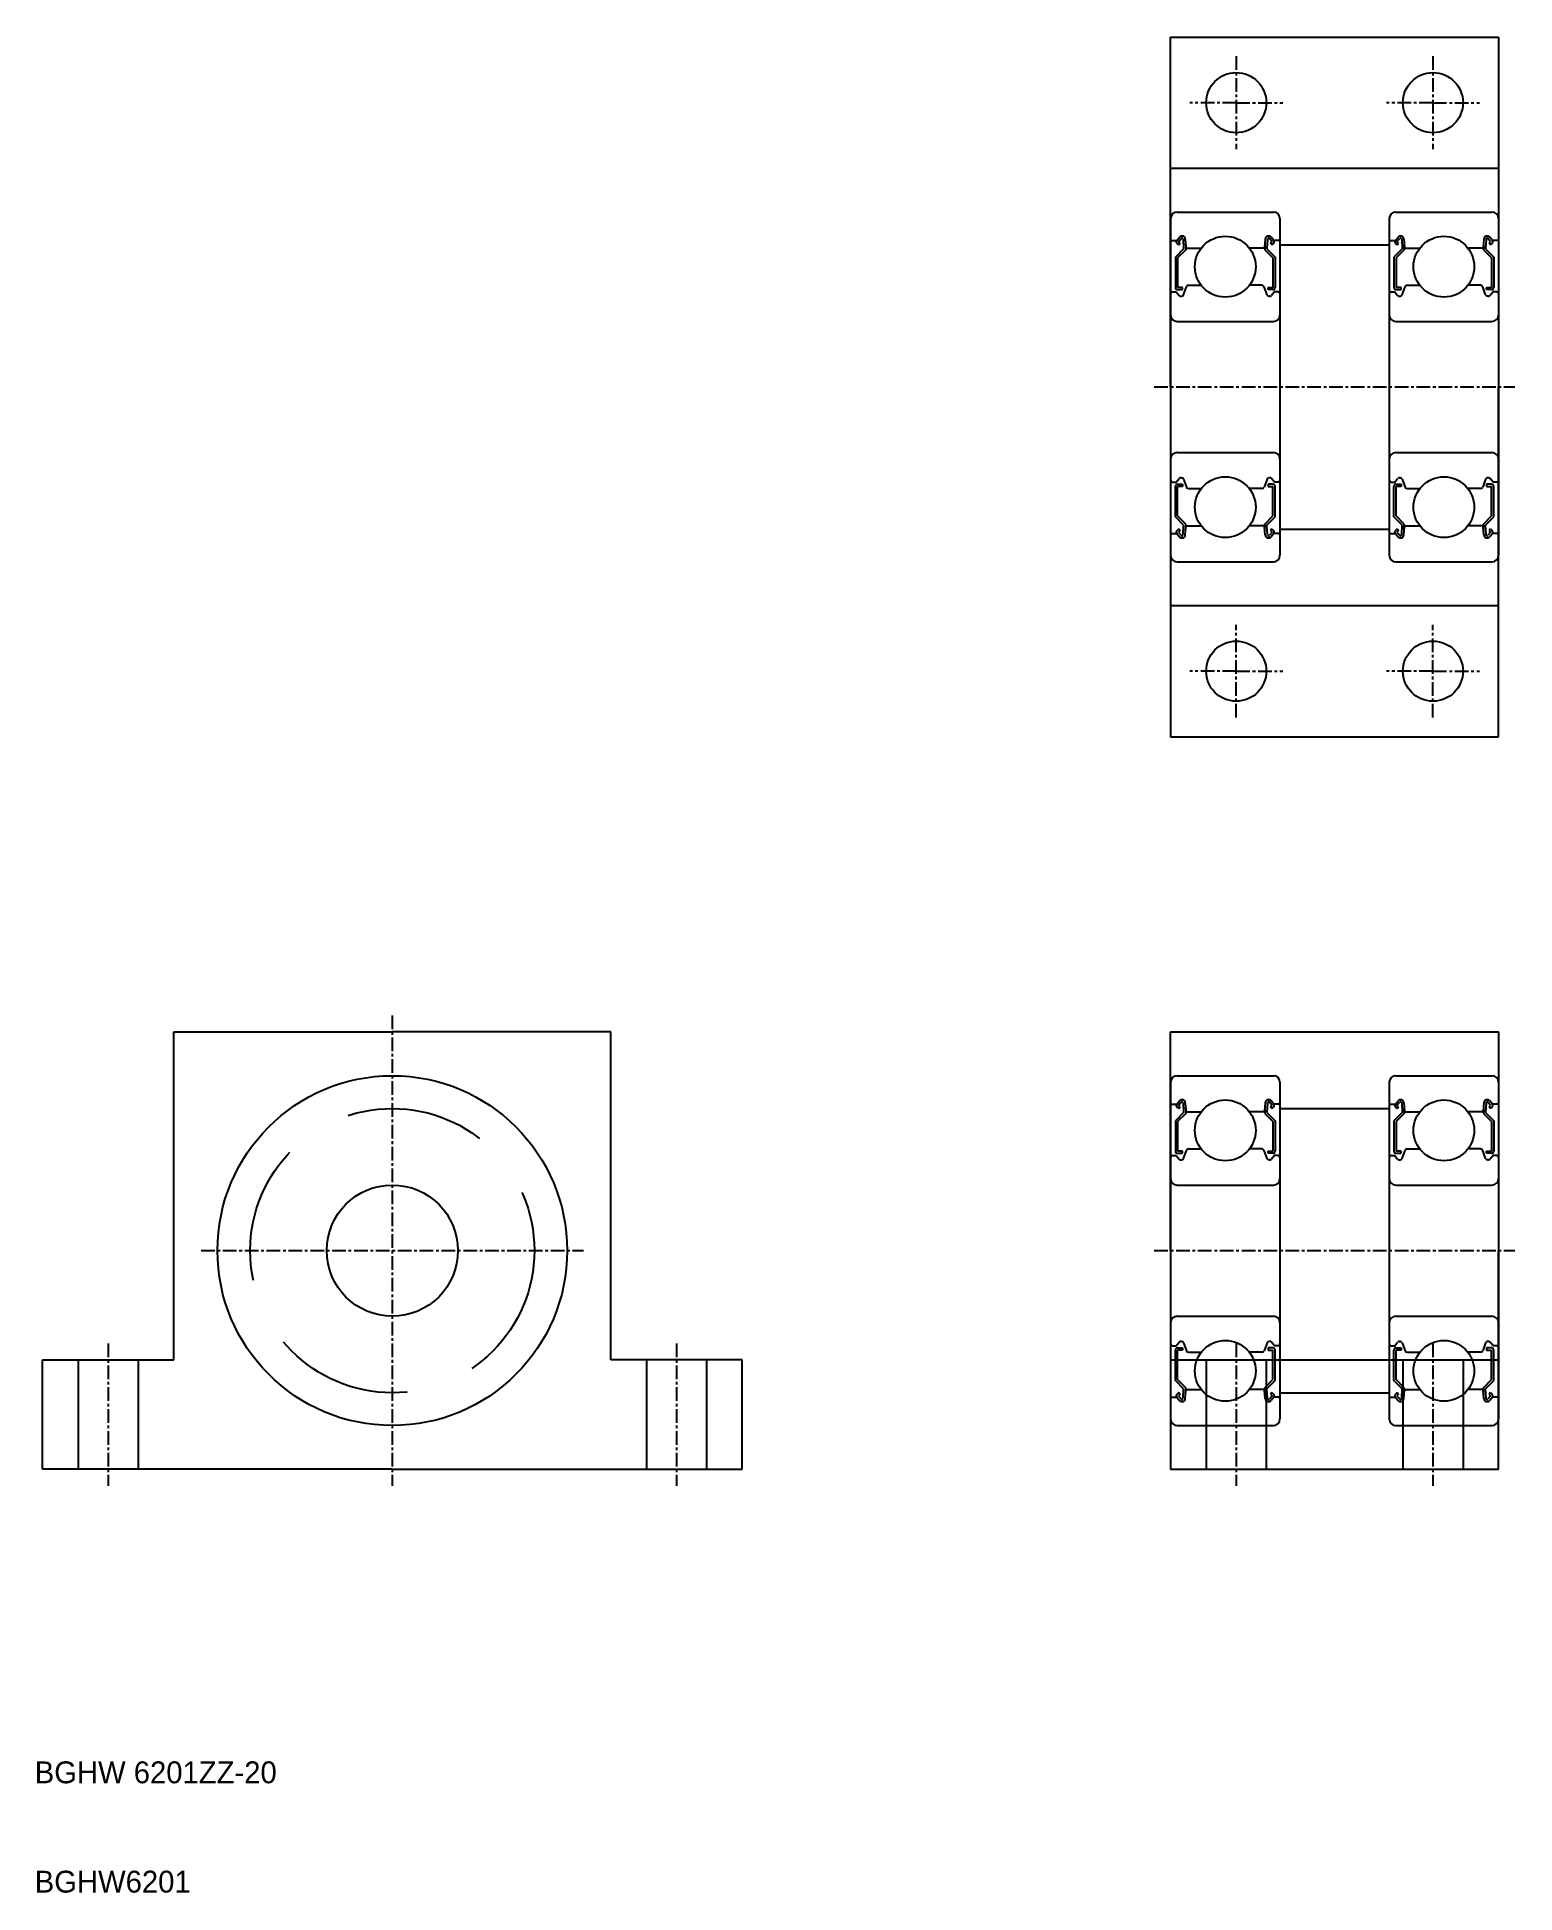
# Model space of a CAD drawing. Extents: x 99 to 235, y 53 to 223.
import ezdxf

# ---------------------------------------------------------------- set-up
doc = ezdxf.new("R2010")
doc.units = 0
doc.linetypes.add('CENTER', pattern=[2, 1.25, -0.25, 0.25, -0.25])
doc.linetypes.add('DASHED', pattern=[19.05, 12.7, -6.35])
doc.layers.get('0').update_dxf_attribs({"linetype": 'CONTINUOUS'})
doc.layers.add('CENTER', color=1, linetype='CENTER')

msp = doc.modelspace()

# ---------------------------------------------------------------- linework, layer by layer
for p, q in [((203.2, 190.77), (203.2, 222.77)), ((203.2, 222.77), (233.2, 222.77)), ((233.2, 222.77), (233.2, 190.77)), ((203.2, 210.77), (233.2, 210.77)), ((203.2, 206.17), (203.2, 175.37)), ((203.8, 206.77), (212.6, 206.77)), ((213.2, 206.17), (213.2, 175.37)), ((223.2, 206.17), (223.2, 175.37)), ((223.8, 206.77), (232.6, 206.77)), ((233.2, 206.17), (233.2, 175.37)), ((203.3, 204.17), (203.76, 204.17)), ((203.76, 204.17), (204.01, 204.47)), ((203.94, 203.76), (203.78, 203.89)), ((203.91, 204.04), (204.16, 204.34)), ((204.06, 203.91), (203.91, 204.04)), ((203.94, 203.76), (204.06, 203.91)), ((204.34, 204.28), (204.38, 203.4)), ((204.54, 204.3), (204.6, 203.56)), ((204.58, 203.79), (204.58, 203.32)), ((211.86, 204.3), (211.79, 203.56)), ((211.81, 203.79), (211.81, 203.32)), ((212.06, 204.28), (212.01, 203.4)), ((212.48, 204.04), (212.23, 204.34)), ((212.33, 203.91), (212.48, 204.04)), ((212.46, 203.76), (212.33, 203.91)), ((212.64, 204.17), (212.39, 204.47)), ((212.46, 203.76), (212.61, 203.89)), ((213.1, 204.17), (212.64, 204.17)), ((223.3, 204.17), (223.76, 204.17)), ((223.76, 204.17), (224.01, 204.47)), ((223.94, 203.76), (223.78, 203.89)), ((223.91, 204.04), (224.16, 204.34)), ((224.06, 203.91), (223.91, 204.04)), ((223.94, 203.76), (224.06, 203.91)), ((224.34, 204.28), (224.38, 203.4)), ((224.54, 204.3), (224.6, 203.56)), ((224.58, 203.79), (224.58, 203.32)), ((231.86, 204.3), (231.79, 203.56)), ((231.81, 203.79), (231.81, 203.32)), ((232.06, 204.28), (232.01, 203.4)), ((232.48, 204.04), (232.23, 204.34)), ((232.33, 203.91), (232.48, 204.04)), ((232.46, 203.76), (232.33, 203.91)), ((232.64, 204.17), (232.39, 204.47)), ((232.46, 203.76), (232.61, 203.89)), ((233.1, 204.17), (232.64, 204.17)), ((204.38, 203.4), (203.63, 202.65)), ((203.63, 202.65), (203.63, 199.87)), ((204.58, 203.32), (203.83, 202.57)), ((203.83, 202.57), (203.83, 199.87)), ((204.7, 203.47), (206, 203.47)), ((211.7, 203.47), (210.4, 203.47)), ((211.81, 203.32), (212.56, 202.57)), ((212.01, 203.4), (212.76, 202.65)), ((212.56, 202.57), (212.56, 199.87)), ((212.76, 202.65), (212.76, 199.87)), ((224.38, 203.4), (223.63, 202.65)), ((223.63, 202.65), (223.63, 199.87)), ((224.58, 203.32), (223.83, 202.57)), ((223.83, 202.57), (223.83, 199.87)), ((224.7, 203.47), (226, 203.47)), ((231.7, 203.47), (230.4, 203.47)), ((231.81, 203.32), (232.56, 202.57)), ((232.01, 203.4), (232.76, 202.65)), ((232.56, 202.57), (232.56, 199.87)), ((232.76, 202.65), (232.76, 199.87)), ((203.4, 199.47), (203.7, 199.47)), ((203.7, 199.47), (203.97, 199.14)), ((204.28, 199.87), (203.83, 199.87)), ((203.83, 199.67), (204.28, 199.67)), ((204.13, 199.07), (204.19, 199.07)), ((204.28, 199.67), (204.28, 199.87)), ((204.38, 199.2), (204.65, 199.94)), ((204.84, 200.07), (206, 200.07)), ((211.56, 200.07), (210.4, 200.07)), ((212.02, 199.2), (211.75, 199.94)), ((212.11, 199.87), (212.56, 199.87)), ((212.11, 199.67), (212.11, 199.87)), ((212.56, 199.67), (212.11, 199.67)), ((212.27, 199.07), (212.2, 199.07)), ((212.7, 199.47), (212.42, 199.14)), ((213, 199.47), (212.7, 199.47)), ((223.4, 199.47), (223.7, 199.47)), ((223.7, 199.47), (223.97, 199.14)), ((224.28, 199.87), (223.83, 199.87)), ((223.83, 199.67), (224.28, 199.67)), ((224.13, 199.07), (224.19, 199.07)), ((224.28, 199.67), (224.28, 199.87)), ((224.38, 199.2), (224.65, 199.94)), ((224.84, 200.07), (226, 200.07)), ((231.56, 200.07), (230.4, 200.07)), ((232.02, 199.2), (231.75, 199.94)), ((232.11, 199.87), (232.56, 199.87)), ((232.11, 199.67), (232.11, 199.87)), ((232.56, 199.67), (232.11, 199.67)), ((232.27, 199.07), (232.2, 199.07)), ((232.7, 199.47), (232.42, 199.14)), ((233, 199.47), (232.7, 199.47)), ((203.8, 196.77), (212.6, 196.77)), ((223.8, 196.77), (232.6, 196.77)), ((203.2, 190.77), (203.2, 158.77)), ((233.2, 158.77), (233.2, 190.77)), ((203.8, 184.77), (212.6, 184.77)), ((223.8, 184.77), (232.6, 184.77)), ((203.4, 182.07), (203.7, 182.07)), ((203.63, 178.89), (203.63, 181.67)), ((203.7, 182.07), (203.97, 182.4)), ((203.83, 181.87), (204.28, 181.87)), ((203.83, 178.97), (203.83, 181.67)), ((204.28, 181.67), (203.83, 181.67)), ((204.13, 182.47), (204.19, 182.47)), ((204.28, 181.87), (204.28, 181.67)), ((204.38, 182.34), (204.65, 181.6)), ((212.02, 182.34), (211.75, 181.6)), ((212.56, 181.87), (212.11, 181.87)), ((212.11, 181.87), (212.11, 181.67)), ((212.11, 181.67), (212.56, 181.67)), ((212.27, 182.47), (212.2, 182.47)), ((212.7, 182.07), (212.42, 182.4)), ((212.56, 178.97), (212.56, 181.67)), ((213, 182.07), (212.7, 182.07)), ((212.76, 178.89), (212.76, 181.67)), ((223.4, 182.07), (223.7, 182.07)), ((223.63, 178.89), (223.63, 181.67)), ((223.7, 182.07), (223.97, 182.4)), ((223.83, 181.87), (224.28, 181.87)), ((223.83, 178.97), (223.83, 181.67)), ((224.28, 181.67), (223.83, 181.67)), ((224.13, 182.47), (224.19, 182.47)), ((224.28, 181.87), (224.28, 181.67)), ((224.38, 182.34), (224.65, 181.6)), ((232.02, 182.34), (231.75, 181.6)), ((232.56, 181.87), (232.11, 181.87)), ((232.11, 181.87), (232.11, 181.67)), ((232.11, 181.67), (232.56, 181.67)), ((232.27, 182.47), (232.2, 182.47)), ((232.7, 182.07), (232.42, 182.4)), ((232.56, 178.97), (232.56, 181.67)), ((233, 182.07), (232.7, 182.07)), ((232.76, 178.89), (232.76, 181.67)), ((204.84, 181.47), (206, 181.47)), ((211.56, 181.47), (210.4, 181.47)), ((224.84, 181.47), (226, 181.47)), ((231.56, 181.47), (230.4, 181.47)), ((204.38, 178.14), (203.63, 178.89)), ((204.58, 178.22), (203.83, 178.97)), ((211.81, 178.22), (212.56, 178.97)), ((212.01, 178.14), (212.76, 178.89)), ((224.38, 178.14), (223.63, 178.89)), ((224.58, 178.22), (223.83, 178.97)), ((231.81, 178.22), (232.56, 178.97)), ((232.01, 178.14), (232.76, 178.89)), ((203.3, 177.37), (203.76, 177.37)), ((203.76, 177.37), (204.01, 177.07)), ((203.94, 177.78), (203.78, 177.65)), ((204.06, 177.63), (203.91, 177.5)), ((203.91, 177.5), (204.16, 177.2)), ((203.94, 177.78), (204.06, 177.63)), ((204.34, 177.26), (204.38, 178.14)), ((204.54, 177.24), (204.6, 177.98)), ((204.58, 177.75), (204.58, 178.22)), ((204.7, 178.07), (206, 178.07)), ((211.7, 178.07), (210.4, 178.07)), ((211.86, 177.24), (211.79, 177.98)), ((211.81, 177.75), (211.81, 178.22)), ((212.06, 177.26), (212.01, 178.14)), ((212.48, 177.5), (212.23, 177.2)), ((212.46, 177.78), (212.33, 177.63)), ((212.33, 177.63), (212.48, 177.5)), ((212.64, 177.37), (212.39, 177.07)), ((212.46, 177.78), (212.61, 177.65)), ((213.1, 177.37), (212.64, 177.37)), ((223.3, 177.37), (223.76, 177.37)), ((223.76, 177.37), (224.01, 177.07)), ((223.94, 177.78), (223.78, 177.65)), ((224.06, 177.63), (223.91, 177.5)), ((223.91, 177.5), (224.16, 177.2)), ((223.94, 177.78), (224.06, 177.63)), ((224.34, 177.26), (224.38, 178.14)), ((224.54, 177.24), (224.6, 177.98)), ((224.58, 177.75), (224.58, 178.22)), ((224.7, 178.07), (226, 178.07)), ((231.7, 178.07), (230.4, 178.07)), ((231.86, 177.24), (231.79, 177.98)), ((231.81, 177.75), (231.81, 178.22)), ((232.06, 177.26), (232.01, 178.14)), ((232.48, 177.5), (232.23, 177.2)), ((232.46, 177.78), (232.33, 177.63)), ((232.33, 177.63), (232.48, 177.5)), ((232.64, 177.37), (232.39, 177.07)), ((232.46, 177.78), (232.61, 177.65)), ((233.1, 177.37), (232.64, 177.37)), ((203.8, 174.77), (212.6, 174.77)), ((206.2, 174.77), (206.2, 174.77)), ((208.2, 174.77), (208.2, 174.77)), ((223.8, 174.77), (232.6, 174.77)), ((226.2, 174.77), (226.2, 174.77)), ((228.2, 174.77), (228.2, 174.77)), ((203.2, 170.77), (233.2, 170.77)), ((203.2, 158.77), (233.2, 158.77)), ((111.98, 101.77), (111.98, 131.77)), ((111.98, 131.77), (131.98, 131.77)), ((151.98, 131.77), (131.98, 131.77)), ((151.98, 101.77), (151.98, 131.77)), ((203.2, 131.77), (233.2, 131.77)), ((203.2, 111.77), (203.2, 131.77)), ((233.2, 131.77), (233.2, 111.77)), ((203.8, 127.77), (212.6, 127.77)), ((223.8, 127.77), (232.6, 127.77)), ((203.2, 127.17), (203.2, 96.37)), ((213.2, 127.17), (213.2, 96.37)), ((223.2, 127.17), (223.2, 96.37)), ((233.2, 127.17), (233.2, 96.37)), ((203.3, 125.17), (203.76, 125.17)), ((204.38, 124.4), (203.63, 123.65)), ((203.76, 125.17), (204.01, 125.47)), ((203.94, 124.76), (203.78, 124.89)), ((204.58, 124.32), (203.83, 123.57)), ((203.91, 125.04), (204.16, 125.34)), ((204.06, 124.91), (203.91, 125.04)), ((203.94, 124.76), (204.06, 124.91)), ((204.34, 125.28), (204.38, 124.4)), ((204.54, 125.3), (204.6, 124.56)), ((204.58, 124.79), (204.58, 124.32)), ((204.7, 124.47), (206, 124.47)), ((211.7, 124.47), (210.4, 124.47)), ((211.86, 125.3), (211.79, 124.56)), ((211.81, 124.79), (211.81, 124.32)), ((211.81, 124.32), (212.56, 123.57)), ((212.06, 125.28), (212.01, 124.4)), ((212.01, 124.4), (212.76, 123.65)), ((212.48, 125.04), (212.23, 125.34)), ((212.33, 124.91), (212.48, 125.04)), ((212.46, 124.76), (212.33, 124.91)), ((212.64, 125.17), (212.39, 125.47)), ((212.46, 124.76), (212.61, 124.89)), ((213.1, 125.17), (212.64, 125.17)), ((223.3, 125.17), (223.76, 125.17)), ((224.38, 124.4), (223.63, 123.65)), ((223.76, 125.17), (224.01, 125.47)), ((223.94, 124.76), (223.78, 124.89)), ((224.58, 124.32), (223.83, 123.57)), ((223.91, 125.04), (224.16, 125.34)), ((224.06, 124.91), (223.91, 125.04)), ((223.94, 124.76), (224.06, 124.91)), ((224.34, 125.28), (224.38, 124.4)), ((224.54, 125.3), (224.6, 124.56)), ((224.58, 124.79), (224.58, 124.32)), ((224.7, 124.47), (226, 124.47)), ((231.7, 124.47), (230.4, 124.47)), ((231.86, 125.3), (231.79, 124.56)), ((231.81, 124.79), (231.81, 124.32)), ((231.81, 124.32), (232.56, 123.57)), ((232.06, 125.28), (232.01, 124.4)), ((232.01, 124.4), (232.76, 123.65)), ((232.48, 125.04), (232.23, 125.34)), ((232.33, 124.91), (232.48, 125.04)), ((232.46, 124.76), (232.33, 124.91)), ((232.64, 125.17), (232.39, 125.47)), ((232.46, 124.76), (232.61, 124.89)), ((233.1, 125.17), (232.64, 125.17)), ((203.63, 123.65), (203.63, 120.87)), ((203.83, 123.57), (203.83, 120.87)), ((212.56, 123.57), (212.56, 120.87)), ((212.76, 123.65), (212.76, 120.87)), ((223.63, 123.65), (223.63, 120.87)), ((223.83, 123.57), (223.83, 120.87)), ((232.56, 123.57), (232.56, 120.87)), ((232.76, 123.65), (232.76, 120.87)), ((204.28, 120.87), (203.83, 120.87)), ((203.83, 120.67), (204.28, 120.67)), ((204.28, 120.67), (204.28, 120.87)), ((204.38, 120.2), (204.65, 120.94)), ((204.84, 121.07), (206, 121.07)), ((211.56, 121.07), (210.4, 121.07)), ((212.02, 120.2), (211.75, 120.94)), ((212.11, 120.87), (212.56, 120.87)), ((212.11, 120.67), (212.11, 120.87)), ((212.56, 120.67), (212.11, 120.67)), ((224.28, 120.87), (223.83, 120.87)), ((223.83, 120.67), (224.28, 120.67)), ((224.28, 120.67), (224.28, 120.87)), ((224.38, 120.2), (224.65, 120.94)), ((224.84, 121.07), (226, 121.07)), ((231.56, 121.07), (230.4, 121.07)), ((232.02, 120.2), (231.75, 120.94)), ((232.11, 120.67), (232.11, 120.87)), ((232.11, 120.87), (232.56, 120.87)), ((232.56, 120.67), (232.11, 120.67)), ((203.4, 120.47), (203.7, 120.47)), ((203.7, 120.47), (203.97, 120.14)), ((204.13, 120.07), (204.19, 120.07)), ((212.27, 120.07), (212.2, 120.07)), ((212.7, 120.47), (212.42, 120.14)), ((213, 120.47), (212.7, 120.47)), ((223.4, 120.47), (223.7, 120.47)), ((223.7, 120.47), (223.97, 120.14)), ((224.13, 120.07), (224.19, 120.07)), ((232.27, 120.07), (232.2, 120.07)), ((232.7, 120.47), (232.42, 120.14)), ((233, 120.47), (232.7, 120.47)), ((203.8, 117.77), (212.6, 117.77)), ((223.8, 117.77), (232.6, 117.77)), ((203.2, 111.77), (203.2, 91.77)), ((233.2, 91.77), (233.2, 111.77)), ((203.8, 105.77), (212.6, 105.77)), ((223.8, 105.77), (232.6, 105.77)), ((203.4, 103.07), (203.7, 103.07)), ((203.63, 99.89), (203.63, 102.67)), ((203.7, 103.07), (203.97, 103.4)), ((203.83, 102.87), (204.28, 102.87)), ((203.83, 99.97), (203.83, 102.67)), ((204.28, 102.67), (203.83, 102.67)), ((204.13, 103.47), (204.19, 103.47)), ((204.28, 102.87), (204.28, 102.67)), ((204.38, 103.34), (204.65, 102.6)), ((204.84, 102.47), (206, 102.47)), ((211.56, 102.47), (210.4, 102.47)), ((212.02, 103.34), (211.75, 102.6)), ((212.56, 102.87), (212.11, 102.87)), ((212.11, 102.87), (212.11, 102.67)), ((212.11, 102.67), (212.56, 102.67)), ((212.27, 103.47), (212.2, 103.47)), ((212.7, 103.07), (212.42, 103.4)), ((212.56, 99.97), (212.56, 102.67)), ((213, 103.07), (212.7, 103.07)), ((212.76, 99.89), (212.76, 102.67)), ((223.4, 103.07), (223.7, 103.07)), ((223.63, 99.89), (223.63, 102.67)), ((223.7, 103.07), (223.97, 103.4)), ((223.83, 102.87), (224.28, 102.87)), ((223.83, 99.97), (223.83, 102.67)), ((224.28, 102.67), (223.83, 102.67)), ((224.13, 103.47), (224.19, 103.47)), ((224.28, 102.87), (224.28, 102.67)), ((224.38, 103.34), (224.65, 102.6)), ((224.84, 102.47), (226, 102.47)), ((231.56, 102.47), (230.4, 102.47)), ((232.02, 103.34), (231.75, 102.6)), ((232.11, 102.87), (232.11, 102.67)), ((232.56, 102.87), (232.11, 102.87)), ((232.11, 102.67), (232.56, 102.67)), ((232.27, 103.47), (232.2, 103.47)), ((232.7, 103.07), (232.42, 103.4)), ((232.56, 99.97), (232.56, 102.67)), ((233, 103.07), (232.7, 103.07)), ((232.76, 99.89), (232.76, 102.67)), ((99.98, 91.77), (99.98, 101.77)), ((99.98, 101.77), (111.98, 101.77)), ((163.98, 101.77), (151.98, 101.77)), ((163.98, 91.77), (163.98, 101.77)), ((203.2, 101.77), (233.2, 101.77)), ((204.38, 99.14), (203.63, 99.89)), ((203.94, 98.78), (203.78, 98.65)), ((204.58, 99.22), (203.83, 99.97)), ((204.06, 98.63), (203.91, 98.5)), ((203.91, 98.5), (204.16, 98.2)), ((203.94, 98.78), (204.06, 98.63)), ((204.34, 98.26), (204.38, 99.14)), ((204.54, 98.24), (204.6, 98.98)), ((204.58, 98.75), (204.58, 99.22)), ((204.7, 99.07), (206, 99.07)), ((211.7, 99.07), (210.4, 99.07)), ((211.86, 98.24), (211.79, 98.98)), ((211.81, 99.22), (212.56, 99.97)), ((211.81, 98.75), (211.81, 99.22)), ((212.01, 99.14), (212.76, 99.89)), ((212.06, 98.26), (212.01, 99.14)), ((212.48, 98.5), (212.23, 98.2)), ((212.46, 98.78), (212.33, 98.63)), ((212.33, 98.63), (212.48, 98.5)), ((212.46, 98.78), (212.61, 98.65)), ((224.38, 99.14), (223.63, 99.89)), ((223.94, 98.78), (223.78, 98.65)), ((224.58, 99.22), (223.83, 99.97)), ((224.06, 98.63), (223.91, 98.5)), ((223.91, 98.5), (224.16, 98.2)), ((223.94, 98.78), (224.06, 98.63)), ((224.34, 98.26), (224.38, 99.14)), ((224.54, 98.24), (224.6, 98.98)), ((224.58, 98.75), (224.58, 99.22)), ((224.7, 99.07), (226, 99.07)), ((231.7, 99.07), (230.4, 99.07)), ((231.86, 98.24), (231.79, 98.98)), ((231.81, 99.22), (232.56, 99.97)), ((231.81, 98.75), (231.81, 99.22)), ((232.01, 99.14), (232.76, 99.89)), ((232.06, 98.26), (232.01, 99.14)), ((232.48, 98.5), (232.23, 98.2)), ((232.46, 98.78), (232.33, 98.63)), ((232.33, 98.63), (232.48, 98.5)), ((232.46, 98.78), (232.61, 98.65)), ((203.3, 98.37), (203.76, 98.37)), ((203.76, 98.37), (204.01, 98.07)), ((212.64, 98.37), (212.39, 98.07)), ((213.1, 98.37), (212.64, 98.37)), ((223.3, 98.37), (223.76, 98.37)), ((223.76, 98.37), (224.01, 98.07)), ((232.64, 98.37), (232.39, 98.07)), ((233.1, 98.37), (232.64, 98.37)), ((203.8, 95.77), (212.6, 95.77)), ((206.2, 95.77), (206.2, 95.77)), ((208.2, 95.77), (208.2, 95.77)), ((223.8, 95.77), (232.6, 95.77)), ((226.2, 95.77), (226.2, 95.77)), ((228.2, 95.77), (228.2, 95.77)), ((131.98, 91.77), (99.98, 91.77)), ((131.98, 91.77), (163.98, 91.77)), ((203.2, 91.77), (233.2, 91.77))]:
    msp.add_line(p, q)
at = {"color": 7, "linetype": 'CONTINUOUS'}
for p, q in [((213.2, 203.77), (223.2, 203.77)), ((213.2, 177.77), (223.2, 177.77)), ((213.2, 124.77), (223.2, 124.77)), ((213.2, 98.77), (223.2, 98.77))]:
    msp.add_line(p, q, dxfattribs=at)
at = {"color": 3, "linetype": 'DASHED'}
for p, q in [((103.23, 101.77), (103.23, 91.77)), ((108.73, 101.77), (108.73, 91.77)), ((155.23, 101.77), (155.23, 91.77)), ((160.73, 101.77), (160.73, 91.77)), ((206.45, 101.77), (206.45, 91.77)), ((211.95, 101.77), (211.95, 91.77)), ((224.45, 101.77), (224.45, 91.77)), ((229.95, 101.77), (229.95, 91.77))]:
    msp.add_line(p, q, dxfattribs=at)
for centre, radius in [((209.2, 216.77), 2.75), ((227.2, 216.77), 2.75), ((208.2, 201.77), 2.78), ((208.2, 201.77), 2.78), ((228.2, 201.77), 2.78), ((228.2, 201.77), 2.78), ((208.2, 179.77), 2.78), ((208.2, 179.77), 2.78), ((228.2, 179.77), 2.78), ((228.2, 179.77), 2.78), ((209.2, 164.77), 2.75), ((227.2, 164.77), 2.75), ((131.98, 111.77), 16), ((208.2, 122.77), 2.78), ((208.2, 122.77), 2.78), ((228.2, 122.77), 2.78), ((228.2, 122.77), 2.78), ((131.98, 111.77), 6), ((208.2, 100.77), 2.78), ((208.2, 100.77), 2.78), ((228.2, 100.77), 2.78), ((228.2, 100.77), 2.78)]:
    msp.add_circle(centre, radius)
msp.add_circle((131.98, 111.77), 13, dxfattribs=at)
for centre, radius, start, end in [((203.8, 206.17), 0.6, 90, 180), ((212.6, 206.17), 0.6, 0, 90), ((223.8, 206.17), 0.6, 90, 180), ((232.6, 206.17), 0.6, 0, 90), ((203.3, 204.27), 0.1, 180, 270), ((203.91, 204.04), 0.2, 140.0012, 230.087), ((204.24, 204.27), 0.3, 4.9968, 140.0012), ((204.24, 204.27), 0.1, 2.8198, 140.0002), ((212.16, 204.27), 0.3, 39.9988, 175.0032), ((212.16, 204.27), 0.1, 39.9998, 177.1802), ((212.48, 204.04), 0.2, 309.913, 39.9988), ((213.1, 204.27), 0.1, 270, 0), ((223.3, 204.27), 0.1, 180, 270), ((223.91, 204.04), 0.2, 140.0012, 230.087), ((224.24, 204.27), 0.3, 4.9968, 140.0012), ((224.24, 204.27), 0.1, 2.8198, 140.0002), ((232.16, 204.27), 0.3, 39.9988, 175.0032), ((232.16, 204.27), 0.1, 39.9998, 177.1802), ((232.48, 204.04), 0.2, 309.913, 39.9988), ((233.1, 204.27), 0.1, 270, 0), ((204.7, 203.57), 0.1, 184.9968, 270), ((211.7, 203.57), 0.1, 270, 355.0032), ((224.7, 203.57), 0.1, 184.9968, 270), ((231.7, 203.57), 0.1, 270, 355.0032), ((203.4, 199.27), 0.2, 90, 180), ((203.83, 199.87), 0.2, 180, 270), ((204.13, 199.27), 0.2, 219.9952, 270), ((204.19, 199.27), 0.2, 270, 339.9916), ((204.84, 199.87), 0.2, 90, 159.9916), ((211.56, 199.87), 0.2, 20.0084, 90), ((212.2, 199.27), 0.2, 200.0084, 270), ((212.27, 199.27), 0.2, 270, 320.0048), ((212.56, 199.87), 0.2, 270, 0), ((213, 199.27), 0.2, 0, 90), ((223.4, 199.27), 0.2, 90, 180), ((223.83, 199.87), 0.2, 180, 270), ((224.13, 199.27), 0.2, 219.9952, 270), ((224.19, 199.27), 0.2, 270, 339.9916), ((224.84, 199.87), 0.2, 90, 159.9916), ((231.56, 199.87), 0.2, 20.0084, 90), ((232.2, 199.27), 0.2, 200.0084, 270), ((232.27, 199.27), 0.2, 270, 320.0048), ((232.56, 199.87), 0.2, 270, 0), ((233, 199.27), 0.2, 0, 90), ((203.8, 197.37), 0.6, 180, 270), ((212.6, 197.37), 0.6, 270, 0), ((223.8, 197.37), 0.6, 180, 270), ((232.6, 197.37), 0.6, 270, 0), ((203.8, 184.17), 0.6, 90, 180), ((212.6, 184.17), 0.6, 0, 90), ((223.8, 184.17), 0.6, 90, 180), ((232.6, 184.17), 0.6, 0, 90), ((203.4, 182.27), 0.2, 180, 270), ((203.83, 181.67), 0.2, 90, 180), ((204.13, 182.27), 0.2, 90, 140.0048), ((204.19, 182.27), 0.2, 20.0084, 90), ((212.2, 182.27), 0.2, 90, 159.9916), ((212.27, 182.27), 0.2, 39.9952, 90), ((212.56, 181.67), 0.2, 0, 90), ((213, 182.27), 0.2, 270, 0), ((223.4, 182.27), 0.2, 180, 270), ((223.83, 181.67), 0.2, 90, 180), ((224.13, 182.27), 0.2, 90, 140.0048), ((224.19, 182.27), 0.2, 20.0084, 90), ((232.2, 182.27), 0.2, 90, 159.9916), ((232.27, 182.27), 0.2, 39.9952, 90), ((232.56, 181.67), 0.2, 0, 90), ((233, 182.27), 0.2, 270, 0), ((204.84, 181.67), 0.2, 200.0084, 270), ((211.56, 181.67), 0.2, 270, 339.9916), ((224.84, 181.67), 0.2, 200.0084, 270), ((231.56, 181.67), 0.2, 270, 339.9916), ((203.3, 177.27), 0.1, 90, 180), ((203.91, 177.5), 0.2, 129.913, 219.9988), ((204.24, 177.26), 0.3, 219.9988, 355.0032), ((204.24, 177.26), 0.1, 219.9998, 357.1802), ((204.7, 177.97), 0.1, 90, 175.0032), ((211.7, 177.97), 0.1, 4.9968, 90), ((212.16, 177.26), 0.3, 184.9968, 320.0012), ((212.16, 177.26), 0.1, 182.8198, 320.0002), ((212.48, 177.5), 0.2, 320.0012, 50.087), ((213.1, 177.27), 0.1, 0, 90), ((223.3, 177.27), 0.1, 90, 180), ((223.91, 177.5), 0.2, 129.913, 219.9988), ((224.24, 177.26), 0.3, 219.9988, 355.0032), ((224.24, 177.26), 0.1, 219.9998, 357.1802), ((224.7, 177.97), 0.1, 90, 175.0032), ((231.7, 177.97), 0.1, 4.9968, 90), ((232.16, 177.26), 0.3, 184.9968, 320.0012), ((232.16, 177.26), 0.1, 182.8198, 320.0002), ((232.48, 177.5), 0.2, 320.0012, 50.087), ((233.1, 177.27), 0.1, 0, 90), ((203.8, 175.37), 0.6, 180, 270), ((212.6, 175.37), 0.6, 270, 0), ((223.8, 175.37), 0.6, 180, 270), ((232.6, 175.37), 0.6, 270, 0), ((203.8, 127.17), 0.6, 90, 180), ((212.6, 127.17), 0.6, 0, 90), ((223.8, 127.17), 0.6, 90, 180), ((232.6, 127.17), 0.6, 0, 90), ((203.3, 125.27), 0.1, 180, 270), ((203.91, 125.04), 0.2, 140.0012, 230.087), ((204.24, 125.27), 0.3, 4.9968, 140.0012), ((204.24, 125.27), 0.1, 2.8198, 140.0002), ((204.7, 124.57), 0.1, 184.9968, 270), ((211.7, 124.57), 0.1, 270, 355.0032), ((212.16, 125.27), 0.3, 39.9988, 175.0032), ((212.16, 125.27), 0.1, 39.9998, 177.1802), ((212.48, 125.04), 0.2, 309.913, 39.9988), ((213.1, 125.27), 0.1, 270, 0), ((223.3, 125.27), 0.1, 180, 270), ((223.91, 125.04), 0.2, 140.0012, 230.087), ((224.24, 125.27), 0.3, 4.9968, 140.0012), ((224.24, 125.27), 0.1, 2.8198, 140.0002), ((224.7, 124.57), 0.1, 184.9968, 270), ((231.7, 124.57), 0.1, 270, 355.0032), ((232.16, 125.27), 0.3, 39.9988, 175.0032), ((232.16, 125.27), 0.1, 39.9998, 177.1802), ((232.48, 125.04), 0.2, 309.913, 39.9988), ((233.1, 125.27), 0.1, 270, 0), ((203.83, 120.87), 0.2, 180, 270), ((204.84, 120.87), 0.2, 90, 159.9916), ((211.56, 120.87), 0.2, 20.0084, 90), ((212.56, 120.87), 0.2, 270, 0), ((223.83, 120.87), 0.2, 180, 270), ((224.84, 120.87), 0.2, 90, 159.9916), ((231.56, 120.87), 0.2, 20.0084, 90), ((232.56, 120.87), 0.2, 270, 0), ((203.4, 120.27), 0.2, 90, 180), ((204.13, 120.27), 0.2, 219.9952, 270), ((204.19, 120.27), 0.2, 270, 339.9916), ((212.2, 120.27), 0.2, 200.0084, 270), ((212.27, 120.27), 0.2, 270, 320.0048), ((213, 120.27), 0.2, 0, 90), ((223.4, 120.27), 0.2, 90, 180), ((224.13, 120.27), 0.2, 219.9952, 270), ((224.19, 120.27), 0.2, 270, 339.9916), ((232.2, 120.27), 0.2, 200.0084, 270), ((232.27, 120.27), 0.2, 270, 320.0048), ((233, 120.27), 0.2, 0, 90), ((203.8, 118.37), 0.6, 180, 270), ((212.6, 118.37), 0.6, 270, 0), ((223.8, 118.37), 0.6, 180, 270), ((232.6, 118.37), 0.6, 270, 0), ((203.8, 105.17), 0.6, 90, 180), ((212.6, 105.17), 0.6, 0, 90), ((223.8, 105.17), 0.6, 90, 180), ((232.6, 105.17), 0.6, 0, 90), ((203.4, 103.27), 0.2, 180, 270), ((203.83, 102.67), 0.2, 90, 180), ((204.13, 103.27), 0.2, 90, 140.0048), ((204.19, 103.27), 0.2, 20.0084, 90), ((204.84, 102.67), 0.2, 200.0084, 270), ((211.56, 102.67), 0.2, 270, 339.9916), ((212.2, 103.27), 0.2, 90, 159.9916), ((212.27, 103.27), 0.2, 39.9952, 90), ((212.56, 102.67), 0.2, 0, 90), ((213, 103.27), 0.2, 270, 0), ((223.4, 103.27), 0.2, 180, 270), ((223.83, 102.67), 0.2, 90, 180), ((224.13, 103.27), 0.2, 90, 140.0048), ((224.19, 103.27), 0.2, 20.0084, 90), ((224.84, 102.67), 0.2, 200.0084, 270), ((231.56, 102.67), 0.2, 270, 339.9916), ((232.2, 103.27), 0.2, 90, 159.9916), ((232.27, 103.27), 0.2, 39.9952, 90), ((232.56, 102.67), 0.2, 0, 90), ((233, 103.27), 0.2, 270, 0), ((203.91, 98.5), 0.2, 129.913, 219.9988), ((204.7, 98.97), 0.1, 90, 175.0032), ((211.7, 98.97), 0.1, 4.9968, 90), ((212.48, 98.5), 0.2, 320.0012, 50.087), ((223.91, 98.5), 0.2, 129.913, 219.9988), ((224.7, 98.97), 0.1, 90, 175.0032), ((231.7, 98.97), 0.1, 4.9968, 90), ((232.48, 98.5), 0.2, 320.0012, 50.087), ((203.3, 98.27), 0.1, 90, 180), ((204.24, 98.26), 0.3, 219.9988, 355.0032), ((204.24, 98.26), 0.1, 219.9998, 357.1802), ((212.16, 98.26), 0.3, 184.9968, 320.0012), ((212.16, 98.26), 0.1, 182.8198, 320.0002), ((213.1, 98.27), 0.1, 0, 90), ((223.3, 98.27), 0.1, 90, 180), ((224.24, 98.26), 0.3, 219.9988, 355.0032), ((224.24, 98.26), 0.1, 219.9998, 357.1802), ((232.16, 98.26), 0.3, 184.9968, 320.0012), ((232.16, 98.26), 0.1, 182.8198, 320.0002), ((233.1, 98.27), 0.1, 0, 90), ((203.8, 96.37), 0.6, 180, 270), ((212.6, 96.37), 0.6, 270, 0), ((223.8, 96.37), 0.6, 180, 270), ((232.6, 96.37), 0.6, 270, 0)]:
    msp.add_arc(centre, radius, start, end)
at = {"layer": 'CENTER', "color": 1, "linetype": 'CENTER'}
for p, q in [((209.2, 221.02), (209.2, 212.52)), ((227.2, 221.02), (227.2, 212.52)), ((209.2, 216.77), (204.95, 216.77)), ((209.2, 216.77), (213.45, 216.77)), ((227.2, 216.77), (222.95, 216.77)), ((227.2, 216.77), (231.45, 216.77)), ((201.7, 190.77), (234.7, 190.77)), ((209.2, 160.52), (209.2, 169.02)), ((227.2, 160.52), (227.2, 169.02)), ((209.2, 164.77), (204.95, 164.77)), ((209.2, 164.77), (213.45, 164.77)), ((227.2, 164.77), (222.95, 164.77)), ((227.2, 164.77), (231.45, 164.77)), ((131.98, 133.27), (131.98, 90.27)), ((114.48, 111.77), (149.48, 111.77)), ((201.7, 111.77), (234.7, 111.77)), ((105.98, 103.27), (105.98, 90.27)), ((157.98, 103.27), (157.98, 90.27)), ((209.2, 103.27), (209.2, 90.27)), ((227.2, 103.27), (227.2, 90.27))]:
    msp.add_line(p, q, dxfattribs=at)

# ---------------------------------------------------------------- texts
for s, p in [('BGHW 6201ZZ-20', (99.26, 63.05)), ('BGHW6201', (99.26, 53.05))]:
    msp.add_text(s, height=2).set_placement(p)

doc.saveas('drawing.dxf')
